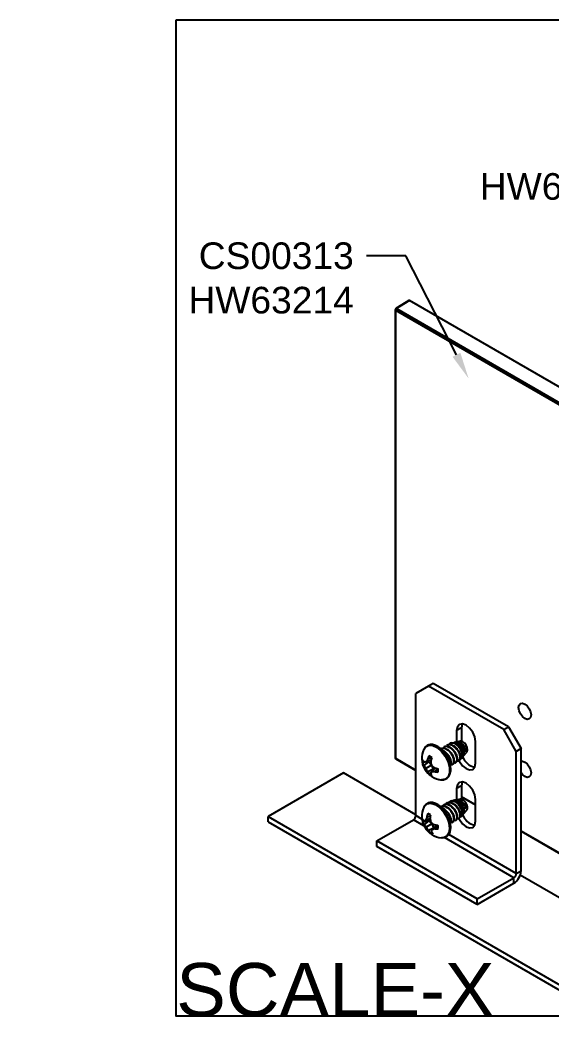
# Model space of a CAD drawing. Extents: x -1.1 to 12.5, y -7 to 0.
# Drawn here: x -1.1 to 2.64, y -7.02 to 0 of the extents above; entities that cross this region are included whole.
import ezdxf
from ezdxf import colors
from ezdxf.entities.mleader import LeaderData, LeaderLine
from ezdxf.math import Vec2, Vec3

# ---------------------------------------------------------------- set-up
doc = ezdxf.new("R2010")
doc.units = 0
doc.header["$LTSCALE"] = 0.5
doc.header["$MEASUREMENT"] = 0
for name, color, linetype in [('Brackets', 181, 'CONTINUOUS'), ('End Cap', 92, 'CONTINUOUS'), ('FAB DWG', 221, 'CONTINUOUS'), ('Hardware', 242, 'CONTINUOUS')]:
    doc.layers.add(name, color=color, linetype=linetype)
doc.layers.add('Text-Unprinted', color=131, linetype='CONTINUOUS', plot=False)
doc.styles.add('LSAD_Standard', font='arial.ttf')

msp = doc.modelspace()

# ---------------------------------------------------------------- linework, layer by layer
at = {"layer": 'Brackets', "transparency": 16777216}
for p, q in [((1.7762, -4.6887), (1.6878, -4.7398)), ((1.81, -4.6692), (1.7762, -4.6887)), ((2.3065, -4.9949), (1.7762, -4.6887)), ((2.3403, -4.9754), (1.81, -4.6692)), ((1.6878, -5.6001), (1.6878, -4.7398)), ((2.0088, -4.982), (1.975, -5.0015)), ((2.0088, -4.982), (2.0088, -5.076)), ((2.3065, -4.9949), (2.3403, -4.9754)), ((2.3403, -4.9754), (2.4287, -5.1285)), ((1.975, -5.0015), (1.975, -5.0817)), ((2.3949, -5.148), (2.3065, -4.9949)), ((2.1076, -5.2312), (2.1076, -5.0781)), ((2.4287, -5.1285), (2.3949, -5.148)), ((2.3949, -6.0083), (2.3949, -5.148)), ((2.4287, -5.9888), (2.4287, -5.1285)), ((1.178, -5.2995), (0.6477, -5.6057)), ((1.6878, -5.5938), (1.178, -5.2995)), ((2.0088, -5.3903), (1.975, -5.4098)), ((2.0088, -5.3903), (2.0088, -5.4846)), ((1.975, -5.4098), (1.975, -5.4892)), ((2.1076, -5.6394), (2.1076, -5.4863)), ((0.6477, -5.6057), (3.0165, -6.9732)), ((0.6477, -5.6447), (0.6477, -5.6057)), ((1.7311, -5.6251), (1.6878, -5.6001)), ((0.6477, -5.6447), (3.0165, -7.0122)), ((1.4122, -5.7784), (1.6711, -5.629)), ((1.7451, -5.6717), (1.6711, -5.629)), ((2.3949, -6.0083), (1.9191, -5.7336)), ((2.1193, -6.1866), (1.4122, -5.7784)), ((1.4122, -5.8175), (1.4122, -5.7784)), ((2.1193, -6.2257), (1.4122, -5.8175)), ((2.3782, -6.0372), (1.8886, -5.7546)), ((2.3949, -6.0083), (2.4287, -5.9888)), ((3.0345, -6.3713), (2.4232, -6.0184)), ((2.1193, -6.1866), (2.3782, -6.0372)), ((2.1193, -6.2257), (2.3782, -6.0762)), ((2.3782, -6.0762), (2.3782, -6.0372)), ((2.1193, -6.2257), (2.1193, -6.1866))]:
    msp.add_line(p, q, dxfattribs=at)
at = {"layer": 'Brackets', "transparency": 16777216, "flags": 128}
for points in [[(2.1076, -5.0781), (2.1026, -5.0458), (2.0882, -5.0127), (2.0667, -4.9837), (2.0413, -4.9632), (2.016, -4.9544), (1.9944, -4.9586), (1.9801, -4.9751), (1.975, -5.0015)], [(2.0145, -4.9543), (2.0139, -4.9556), (2.0088, -4.982)], [(1.9916, -5.2135), (1.9944, -5.22), (2.016, -5.249), (2.0413, -5.2694), (2.0667, -5.2783), (2.0882, -5.2741), (2.1026, -5.2575), (2.1076, -5.2312)], [(2.1076, -5.4863), (2.1026, -5.4541), (2.0882, -5.421), (2.0667, -5.392), (2.0413, -5.3715), (2.016, -5.3627), (1.9944, -5.3669), (1.9801, -5.3834), (1.975, -5.4098)], [(2.0145, -5.3626), (2.0139, -5.3639), (2.0088, -5.3903)], [(1.9915, -5.6213), (1.9944, -5.6282), (2.016, -5.6572), (2.0413, -5.6777), (2.0667, -5.6865), (2.0882, -5.6823), (2.1026, -5.6658), (2.1076, -5.6394)]]:
    msp.add_lwpolyline(points, dxfattribs=at)
at = {"layer": 'Brackets', "transparency": 16777216}
for centre, radius, start, end in [((2.1302, -5.1407), 0.1215, 201.6589, 256.55221), ((1.6515, -5.5984), 0.0363, 302.60548, 357.39452), ((2.1302, -5.549), 0.1215, 201.46327, 256.55221), ((2.319, -5.9838), 0.1098, 302.60548, 357.39452), ((2.3586, -6.0066), 0.0363, 302.60548, 357.39452)]:
    msp.add_arc(centre, radius, start, end, dxfattribs=at)
at = {"layer": 'End Cap', "transparency": 16777216}
for p, q in [((1.6378, -1.975), (1.5469, -2.0312)), ((1.6429, -1.9755), (1.552, -2.0317)), ((1.552, -2.0317), (3.3731, -3.083)), ((3.4672, -3.0286), (1.6429, -1.9755)), ((1.5422, -2.0398), (1.5422, -5.1925)), ((3.3662, -3.0951), (1.5451, -2.0438)), ((1.5451, -2.0438), (1.5451, -5.1966)), ((1.5451, -5.1966), (1.6878, -5.2789)), ((1.5472, -5.2011), (1.6878, -5.2823)), ((2.0088, -5.4643), (2.1076, -5.5213)), ((2.0088, -5.4676), (2.1076, -5.5247)), ((2.4287, -5.7066), (3.3662, -6.2479)), ((2.4287, -5.71), (3.3683, -6.2524))]:
    msp.add_line(p, q, dxfattribs=at)
at = {"layer": 'End Cap', "transparency": 16777216, "flags": 128}
for points in [[(2.4114, -4.84), (2.4148, -4.8224), (2.4244, -4.8114), (2.4387, -4.8086), (2.4556, -4.8145), (2.4725, -4.8282), (2.4869, -4.8475), (2.4965, -4.8696), (2.4998, -4.8911), (2.4965, -4.9086), (2.4869, -4.9197), (2.4725, -4.9225), (2.4556, -4.9166), (2.4387, -4.9029), (2.4244, -4.8836), (2.4148, -4.8615), (2.4114, -4.84)], [(2.4287, -5.2189), (2.4387, -5.2169), (2.4556, -5.2228), (2.4725, -5.2364), (2.4869, -5.2558), (2.4965, -5.2779), (2.4998, -5.2993), (2.4965, -5.3169), (2.4869, -5.3279), (2.4725, -5.3307), (2.4556, -5.3248), (2.4387, -5.3112), (2.4287, -5.2976)]]:
    msp.add_lwpolyline(points, dxfattribs=at)
at = {"layer": 'End Cap', "transparency": 16777216}
for centre, radius, start, end in [((1.5522, -2.0398), 0.01, 121.72906, 180), ((1.5605, -2.0445), 0.0154, 123.22971, 177.34769), ((1.5491, -2.0356), 0.00487, 53.48924, 117.32586), ((1.5469, -2.0394), 0.0048, 184.12934, 247.1908), ((1.5522, -5.1925), 0.01, 180, 240.00269), ((1.5469, -5.1921), 0.0048, 184.12934, 247.1908), ((1.55, -5.1971), 0.00494, 173.76303, 234.92479)]:
    msp.add_arc(centre, radius, start, end, dxfattribs=at)
msp.add_ellipse((1.6429, -1.9836), major_axis=(-0.005, 0.00866), ratio=0.577206, start_param=5.498021, end_param=6.300635, dxfattribs=at)
at = {"layer": 'Hardware', "transparency": 16777216}
for p, q in [((1.8868, -5.1141), (1.8841, -5.1157)), ((1.9089, -5.1013), (1.9062, -5.1029)), ((1.9419, -5.088), (1.936, -5.0893)), ((1.9718, -5.0818), (1.958, -5.0847)), ((2.0011, -5.0756), (1.98, -5.08)), ((1.7443, -5.1327), (1.7453, -5.1306)), ((1.8647, -5.1269), (1.862, -5.1285)), ((2.0085, -5.1961), (2.0149, -5.1889)), ((2.0235, -5.1793), (2.0463, -5.1539)), ((1.7542, -5.2221), (1.7347, -5.2292)), ((1.7771, -5.2221), (1.7441, -5.2463)), ((1.7942, -5.2121), (1.7582, -5.223)), ((1.7972, -5.2455), (1.7582, -5.2681)), ((1.7991, -5.1942), (1.77, -5.205)), ((1.7716, -5.2189), (1.7771, -5.2221)), ((1.7771, -5.2221), (1.7966, -5.2427)), ((1.7993, -5.2475), (1.8074, -5.2747)), ((1.942, -5.2416), (1.9448, -5.24)), ((1.9641, -5.2288), (1.9669, -5.2272)), ((1.8074, -5.2747), (1.77, -5.2911)), ((1.8247, -5.2648), (1.7972, -5.2906)), ((1.8074, -5.2747), (1.8074, -5.281)), ((1.8426, -5.2695), (1.8187, -5.2893)), ((1.8653, -5.5348), (1.8625, -5.5364)), ((1.8874, -5.522), (1.8846, -5.5236)), ((1.9095, -5.5093), (1.9067, -5.5109)), ((1.9427, -5.4961), (1.9367, -5.4974)), ((1.9725, -5.4899), (1.9587, -5.4928)), ((2.0011, -5.4839), (1.9807, -5.4882)), ((1.7893, -5.6026), (1.7642, -5.6126)), ((2.009, -5.6038), (2.0154, -5.5967)), ((2.024, -5.5871), (2.0463, -5.5622)), ((1.7697, -5.6343), (1.737, -5.6487)), ((1.7785, -5.6377), (1.7464, -5.6625)), ((1.7872, -5.6236), (1.7553, -5.6335)), ((1.801, -5.6569), (1.7615, -5.6815)), ((1.7697, -5.6343), (1.7785, -5.6377)), ((1.7785, -5.6377), (1.801, -5.6569)), ((1.8301, -5.6683), (1.8, -5.6966)), ((1.801, -5.6569), (1.8125, -5.6849)), ((1.8439, -5.6708), (1.82, -5.6914)), ((1.8301, -5.6683), (1.8409, -5.6669)), ((1.9426, -5.6495), (1.9454, -5.6479)), ((1.9647, -5.6368), (1.9674, -5.6352)), ((1.9868, -5.624), (1.992, -5.621)), ((1.8076, -5.6895), (1.776, -5.7044)), ((1.7984, -5.7132), (1.789, -5.7222))]:
    msp.add_line(p, q, dxfattribs=at)
at = {"layer": 'Hardware', "transparency": 16777216, "flags": 128}
for points in [[(1.7453, -5.1306), (1.7566, -5.1157), (1.7795, -5.1046), (1.808, -5.1066), (1.839, -5.1216), (1.8692, -5.1478), (1.8952, -5.1825), (1.9144, -5.2219), (1.9245, -5.2618), (1.9245, -5.2977), (1.9144, -5.3259), (1.8952, -5.3432), (1.8692, -5.3478), (1.8685, -5.3478)], [(2.0519, -5.136), (2.0495, -5.1202), (2.0424, -5.104), (2.0319, -5.0897), (2.0194, -5.0797), (2.007, -5.0753), (2.0011, -5.0756)], [(2.0463, -5.1539), (2.0495, -5.149), (2.0519, -5.136)], [(1.7443, -5.5409), (1.7483, -5.5337), (1.7676, -5.5166), (1.7937, -5.5123), (1.824, -5.5211), (1.855, -5.5422), (1.8834, -5.5732), (1.9062, -5.6109), (1.9208, -5.6511), (1.9258, -5.6894), (1.9205, -5.7218), (1.9055, -5.7446), (1.8824, -5.7555), (1.8685, -5.756)], [(2.0515, -5.5381), (2.0471, -5.5218), (2.0385, -5.5061), (2.0269, -5.4933), (2.0143, -5.4854), (2.0024, -5.4837), (2.0011, -5.4839)], [(2.0463, -5.5622), (2.0511, -5.5525), (2.0515, -5.5381)]]:
    msp.add_lwpolyline(points, dxfattribs=at)
at = {"layer": 'Hardware', "transparency": 16777216}
for centre, radius, start, end in [((1.96, -5.1513), 0.0799, 0.74043, 55.37236), ((1.8808, -5.1972), 0.151, 154.70082, 265.29381), ((1.9529, -5.2648), 0.1925, 153.88357, 161.89385), ((1.7532, -5.2496), 0.0746, 51.18061, 68.82476), ((2.0828, -5.281), 0.2967, 162.45036, 167.77995), ((1.8085, -5.2177), 0.0746, 171.17936, 188.82064), ((1.792, -5.1767), 0.0644, 207.29396, 222.06295), ((1.8039, -5.2023), 0.0742, 201.26154, 216.38953), ((1.7719, -5.1276), 0.0964, 253.27567, 261.82184), ((1.8678, -5.1819), 0.1394, 207.4879, 218.13857), ((1.9027, -5.3049), 0.1662, 143.01239, 150.45209), ((2.0156, -5.1969), 0.2238, 185.44628, 192.54191), ((1.9485, -5.0806), 0.2238, 227.45869, 234.55407), ((1.9093, -4.9804), 0.2967, 252.22171, 257.55048), ((1.8876, -5.2161), 0.1395, 201.86187, 212.51197), ((1.838, -5.2613), 0.0743, 203.61136, 218.73724), ((1.8269, -5.2497), 0.0746, 231.18061, 248.82476), ((1.8867, -5.3264), 0.0964, 158.18641, 166.73495), ((1.8542, -5.2844), 0.0645, 197.93916, 212.70565), ((1.7985, -5.1244), 0.1662, 269.55433, 276.99256), ((1.8584, -5.101), 0.1925, 258.10848, 266.11809), ((1.7716, -5.2816), 0.0746, 351.17936, 8.82064), ((1.8808, -5.6055), 0.151, 154.70082, 265.29381), ((1.9607, -5.5598), 0.0794, 5.89134, 60.77421), ((1.8999, -5.6826), 0.1527, 152.67895, 161.22271), ((1.9452, -5.6476), 0.1843, 160.47457, 169.0462), ((1.7605, -5.6429), 0.0579, 58.15079, 79.05363), ((2.0514, -5.6477), 0.2659, 168.27455, 174.32788), ((1.7707, -5.6006), 0.0439, 212.8046, 230.47817), ((1.8266, -5.6248), 0.0927, 179.70669, 194.96379), ((1.7862, -5.6252), 0.0545, 205.52667, 223.16861), ((1.7378, -5.4794), 0.1551, 271.83093, 276.47004), ((1.85, -5.5958), 0.1232, 212.80919, 224.10347), ((1.8971, -5.6113), 0.1527, 207.37987, 217.559), ((1.8506, -5.6162), 0.0828, 189.10629, 192.61759), ((2.0027, -5.5799), 0.2198, 190.86896, 198.19282), ((1.928, -5.4667), 0.2261, 233.58712, 240.4153), ((1.8798, -5.3209), 0.3482, 259.50533, 263.93691), ((1.7535, -5.6911), 0.0927, 359.70669, 14.96379), ((1.8585, -5.6581), 0.0945, 209.32521, 222.71079), ((1.8196, -5.673), 0.0579, 238.15079, 259.05363), ((1.896, -5.7131), 0.0973, 170.23938, 180.05966), ((1.8786, -5.6767), 0.0879, 204.5598, 217.23064), ((1.7571, -5.4919), 0.2092, 281.82518, 287.49473), ((1.8342, -5.4844), 0.2075, 266.07921, 273.30765)]:
    msp.add_arc(centre, radius, start, end, dxfattribs=at)
for points, knots in [([(1.9097, -5.1894), (1.9039, -5.1792), (1.8912, -5.157), (1.8649, -5.1292), (1.835, -5.1082), (1.8053, -5.0984), (1.7778, -5.1003), (1.7567, -5.1117), (1.7493, -5.1255), (1.7463, -5.1312)], [0, 0, 0, 0, 0.133442, 0.2897, 0.446959, 0.605887, 0.746959, 0.897219, 1, 1, 1, 1]), ([(1.8841, -5.1158), (1.8896, -5.1137), (1.9007, -5.1097), (1.9214, -5.1162), (1.9419, -5.1307), (1.9596, -5.1517), (1.9717, -5.1761), (1.977, -5.1996), (1.9745, -5.2184), (1.9657, -5.2303), (1.9565, -5.2305), (1.9522, -5.2307)], [0, 0, 0, 0, 0.1140894, 0.2265329, 0.3389764, 0.4543882, 0.5652111, 0.6796163, 0.7940216, 0.9048445, 1, 1, 1, 1]), ([(1.8868, -5.1142), (1.8924, -5.1121), (1.9034, -5.1081), (1.9242, -5.1146), (1.9446, -5.1291), (1.9623, -5.1502), (1.9744, -5.1744), (1.9798, -5.1982), (1.977, -5.2163), (1.9717, -5.2264), (1.9669, -5.2272), (1.9668, -5.2272)], [0, 0, 0, 0, 0.125903, 0.24999, 0.374077, 0.50144, 0.623738, 0.74999, 0.876242, 0.998541, 1, 1, 1, 1]), ([(1.9062, -5.103), (1.9117, -5.101), (1.9228, -5.097), (1.9435, -5.1034), (1.9639, -5.1179), (1.9817, -5.139), (1.9938, -5.1633), (1.9991, -5.1869), (1.9966, -5.2057), (1.9878, -5.2176), (1.9786, -5.2178), (1.9743, -5.2179)], [0, 0, 0, 0, 0.114089, 0.226533, 0.338976, 0.454388, 0.565211, 0.679616, 0.794022, 0.904845, 1, 1, 1, 1]), ([(1.9089, -5.1014), (1.9145, -5.0994), (1.9255, -5.0954), (1.9463, -5.1018), (1.9667, -5.1163), (1.9844, -5.1374), (1.9965, -5.1617), (2.0019, -5.1854), (1.9991, -5.2035), (1.9938, -5.2137), (1.989, -5.2144), (1.9889, -5.2144)], [0, 0, 0, 0, 0.125903, 0.24999, 0.374077, 0.50144, 0.623738, 0.74999, 0.876242, 0.998541, 1, 1, 1, 1]), ([(1.9984, -5.2013), (1.999, -5.2014), (2.0038, -5.2016), (2.01, -5.1956), (2.0153, -5.1837), (2.0153, -5.167), (2.0101, -5.1478), (2.0003, -5.1282), (1.9864, -5.1106), (1.9702, -5.0971), (1.9532, -5.089), (1.9373, -5.0881), (1.9262, -5.0916), (1.9225, -5.0972), (1.9216, -5.0985)], [0, 0, 0, 0, 0.013765, 0.106757, 0.199636, 0.294102, 0.388818, 0.483449, 0.579428, 0.675867, 0.772246, 0.869739, 0.967899, 1, 1, 1, 1]), ([(1.942, -5.0887), (1.9456, -5.0881), (1.9542, -5.0865), (1.9699, -5.0921), (1.9866, -5.1034), (2.0016, -5.1194), (2.0129, -5.1379), (2.0197, -5.1569), (2.0212, -5.1733), (2.0192, -5.1844), (2.0154, -5.1875), (2.0144, -5.1883)], [0, 0, 0, 0, 0.092761, 0.219048, 0.345275, 0.468342, 0.591548, 0.714701, 0.834913, 0.955038, 1, 1, 1, 1]), ([(2.0233, -5.1791), (2.0236, -5.1788), (2.0267, -5.1768), (2.0292, -5.168), (2.0294, -5.1537), (2.0247, -5.1366), (2.0158, -5.1192), (2.0034, -5.1036), (1.9887, -5.0914), (1.9737, -5.0848), (1.9629, -5.0828), (1.9586, -5.0848), (1.9581, -5.085)], [0, 0, 0, 0, 0.014877, 0.132647, 0.252686, 0.373089, 0.493359, 0.615552, 0.73841, 0.861176, 0.985524, 1, 1, 1, 1]), ([(1.972, -5.0825), (1.9742, -5.0819), (1.9806, -5.0802), (1.9932, -5.0838), (2.0077, -5.0924), (2.0211, -5.1054), (2.0315, -5.1207), (2.0382, -5.1367), (2.0393, -5.1458), (2.0398, -5.1503)], [0, 0, 0, 0, 0.084186, 0.241218, 0.3982, 0.551458, 0.70401, 0.856533, 1, 1, 1, 1]), ([(2.0053, -5.0856), (2.0008, -5.0833), (1.9919, -5.0789), (1.9839, -5.0798), (1.98, -5.0802)], [0, 0, 0, 0, 0.510998, 1, 1, 1, 1]), ([(1.981, -5.0817), (1.9831, -5.081), (1.9895, -5.0789), (1.9985, -5.082), (2.0045, -5.0851), (2.0053, -5.0856)], [0, 0, 0, 0, 0.2978067, 0.9026346, 1, 1, 1, 1]), ([(1.8417, -5.3402), (1.843, -5.3409), (1.8545, -5.3476), (1.875, -5.3494), (1.9012, -5.3438), (1.9207, -5.3266), (1.9321, -5.3008), (1.935, -5.2686), (1.9283, -5.2322), (1.9191, -5.2043), (1.9107, -5.1911), (1.9097, -5.1894)], [0, 0, 0, 0, 0.018689, 0.164198, 0.291188, 0.425503, 0.557667, 0.695063, 0.837106, 0.979533, 1, 1, 1, 1]), ([(1.862, -5.1285), (1.8675, -5.1265), (1.8786, -5.1225), (1.8993, -5.1289), (1.9198, -5.1435), (1.9375, -5.1645), (1.9496, -5.1888), (1.9549, -5.2124), (1.9524, -5.2312), (1.9436, -5.2431), (1.9344, -5.2433), (1.9301, -5.2434)], [0, 0, 0, 0, 0.114089, 0.226533, 0.338976, 0.454388, 0.565211, 0.679616, 0.794022, 0.904845, 1, 1, 1, 1]), ([(1.8648, -5.1269), (1.8703, -5.1249), (1.8813, -5.1209), (1.9021, -5.1273), (1.9225, -5.1419), (1.9402, -5.1629), (1.9523, -5.1872), (1.9577, -5.2109), (1.9549, -5.229), (1.9496, -5.2392), (1.9448, -5.2399), (1.9447, -5.2399)], [0, 0, 0, 0, 0.125903, 0.24999, 0.374077, 0.50144, 0.623738, 0.74999, 0.876242, 0.998541, 1, 1, 1, 1]), ([(1.8697, -5.1385), (1.8731, -5.1392), (1.8831, -5.1415), (1.9005, -5.155), (1.9181, -5.1755), (1.9303, -5.2001), (1.9352, -5.2231), (1.9345, -5.239), (1.9303, -5.2436), (1.9294, -5.2445)], [0, 0, 0, 0, 0.088251, 0.259816, 0.435909, 0.605001, 0.779559, 0.954117, 1, 1, 1, 1]), ([(1.8755, -5.1425), (1.8761, -5.1427), (1.8832, -5.1446), (1.8977, -5.1569), (1.9154, -5.1771), (1.9274, -5.2015), (1.9331, -5.2253), (1.9304, -5.237), (1.9291, -5.2429)], [0, 0, 0, 0, 0.0159335, 0.2113956, 0.4120175, 0.6046624, 0.8035347, 1, 1, 1, 1]), ([(1.7959, -5.2945), (1.7951, -5.2952), (1.7898, -5.2997), (1.7845, -5.3041), (1.7801, -5.3078)], [0, 0, 0, 0, 0.160972, 1, 1, 1, 1]), ([(1.9118, -5.6029), (1.9089, -5.5966), (1.9002, -5.578), (1.8785, -5.551), (1.8499, -5.5255), (1.8192, -5.5098), (1.79, -5.506), (1.765, -5.5145), (1.7487, -5.5293), (1.7443, -5.5431), (1.7428, -5.5479)], [0, 0, 0, 0, 0.073936, 0.219687, 0.366064, 0.51376, 0.662667, 0.792242, 0.928825, 1, 1, 1, 1]), ([(1.8632, -5.5376), (1.8661, -5.5357), (1.8739, -5.5307), (1.8915, -5.5335), (1.9122, -5.5445), (1.9314, -5.5633), (1.9459, -5.5868), (1.9543, -5.6112), (1.9547, -5.632), (1.9499, -5.6454), (1.9438, -5.6477), (1.9419, -5.6484)], [0, 0, 0, 0, 0.075278, 0.199365, 0.323452, 0.450815, 0.573113, 0.699365, 0.825617, 0.947915, 1, 1, 1, 1]), ([(1.8659, -5.536), (1.8689, -5.5341), (1.8767, -5.5291), (1.8942, -5.5319), (1.9149, -5.5429), (1.9342, -5.5617), (1.9487, -5.5852), (1.9571, -5.6096), (1.9575, -5.6304), (1.9527, -5.6438), (1.9465, -5.6461), (1.9447, -5.6468)], [0, 0, 0, 0, 0.075278, 0.199365, 0.323452, 0.450815, 0.573113, 0.699365, 0.825617, 0.947915, 1, 1, 1, 1]), ([(1.8695, -5.5468), (1.8696, -5.5458), (1.8703, -5.5374), (1.8784, -5.5268), (1.8936, -5.5184), (1.9135, -5.5205), (1.9343, -5.5318), (1.9535, -5.5505), (1.968, -5.574), (1.9764, -5.5984), (1.9768, -5.6192), (1.972, -5.6326), (1.9659, -5.6349), (1.964, -5.6356)], [0, 0, 0, 0, 0.0137807, 0.1164842, 0.2234403, 0.3276456, 0.4318509, 0.5388071, 0.6415105, 0.7475339, 0.8535572, 0.9562606, 1, 1, 1, 1]), ([(1.888, -5.5232), (1.891, -5.5213), (1.8988, -5.5164), (1.9163, -5.5191), (1.937, -5.5301), (1.9563, -5.549), (1.9708, -5.5724), (1.9791, -5.5968), (1.9796, -5.6176), (1.9748, -5.631), (1.9686, -5.6333), (1.9668, -5.634)], [0, 0, 0, 0, 0.075278, 0.199365, 0.323452, 0.450815, 0.573113, 0.699365, 0.825617, 0.947915, 1, 1, 1, 1]), ([(1.8918, -5.5329), (1.8918, -5.5323), (1.8925, -5.5243), (1.9006, -5.514), (1.9157, -5.5056), (1.9356, -5.5077), (1.9564, -5.519), (1.9756, -5.5378), (1.9901, -5.5613), (1.9985, -5.5856), (1.9989, -5.6064), (1.9941, -5.6199), (1.988, -5.6222), (1.9861, -5.6228)], [0, 0, 0, 0, 0.008654, 0.111891, 0.219403, 0.32415, 0.428897, 0.536409, 0.639647, 0.746221, 0.852796, 0.956033, 1, 1, 1, 1]), ([(1.9101, -5.5104), (1.9131, -5.5086), (1.9209, -5.5036), (1.9384, -5.5064), (1.9591, -5.5174), (1.9784, -5.5362), (1.9929, -5.5597), (2.0012, -5.584), (2.0017, -5.6049), (1.9969, -5.6183), (1.9907, -5.6206), (1.9889, -5.6213)], [0, 0, 0, 0, 0.075278, 0.199365, 0.323452, 0.450815, 0.573113, 0.699365, 0.825617, 0.947915, 1, 1, 1, 1]), ([(1.9986, -5.6088), (2.001, -5.6084), (2.0072, -5.6074), (2.0134, -5.5985), (2.0163, -5.5841), (2.0138, -5.566), (2.0064, -5.5464), (1.9945, -5.5275), (1.9794, -5.5117), (1.9625, -5.5006), (1.946, -5.4959), (1.9316, -5.4973), (1.9252, -5.5034), (1.9224, -5.5061)], [0, 0, 0, 0, 0.058406, 0.151973, 0.245428, 0.340479, 0.435781, 0.530997, 0.627571, 0.724607, 0.821583, 0.919679, 1, 1, 1, 1]), ([(1.9429, -5.4968), (1.9441, -5.4964), (1.9498, -5.4942), (1.9627, -5.497), (1.9795, -5.5054), (1.9956, -5.5195), (2.0087, -5.537), (2.0176, -5.556), (2.0217, -5.5738), (2.021, -5.5883), (2.0169, -5.5939), (2.015, -5.5964)], [0, 0, 0, 0, 0.033343, 0.160136, 0.286867, 0.410427, 0.534126, 0.657772, 0.778466, 0.899071, 1, 1, 1, 1]), ([(2.009, -5.5917), (2.0098, -5.592), (2.0145, -5.5934), (2.0213, -5.5904), (2.028, -5.5826), (2.0303, -5.5696), (2.0281, -5.5537), (2.0213, -5.5363), (2.0107, -5.5195), (1.9971, -5.5055), (1.9819, -5.4956), (1.9672, -5.4916), (1.9564, -5.492), (1.9522, -5.4955), (1.9514, -5.4963)], [0, 0, 0, 0, 0.0176218, 0.1109964, 0.2044654, 0.2977958, 0.3929241, 0.4883408, 0.5836525, 0.6804885, 0.7778508, 0.8751402, 0.9736836, 1, 1, 1, 1]), ([(1.9726, -5.4901), (1.9728, -5.49), (1.9769, -5.4881), (1.9871, -5.4898), (2.0016, -5.4958), (2.0158, -5.507), (2.0275, -5.5213), (2.0361, -5.5372), (2.0385, -5.5469), (2.0397, -5.5517)], [0, 0, 0, 0, 0.0113536, 0.1808747, 0.3503407, 0.515787, 0.6804705, 0.8451235, 1, 1, 1, 1]), ([(1.9792, -5.49), (1.9802, -5.4894), (1.985, -5.4866), (1.9927, -5.4882), (1.9987, -5.4903), (1.9995, -5.4906)], [0, 0, 0, 0, 0.181051, 0.886445, 1, 1, 1, 1]), ([(1.9995, -5.4906), (1.9949, -5.489), (1.9882, -5.4866), (1.9827, -5.4883), (1.9809, -5.4889)], [0, 0, 0, 0, 0.674984, 1, 1, 1, 1]), ([(1.8688, -5.755), (1.8751, -5.7554), (1.8908, -5.7564), (1.9119, -5.7446), (1.9276, -5.7226), (1.9346, -5.6933), (1.9326, -5.6587), (1.9247, -5.6269), (1.915, -5.6088), (1.9118, -5.6029)], [0, 0, 0, 0, 0.10737, 0.270279, 0.426467, 0.584407, 0.749695, 0.917499, 1, 1, 1, 1]), ([(1.8697, -5.5457), (1.8705, -5.5457), (1.8777, -5.5463), (1.893, -5.5563), (1.912, -5.5743), (1.9266, -5.598), (1.935, -5.6223), (1.9354, -5.6431), (1.9306, -5.6566), (1.9245, -5.6588), (1.9226, -5.6595)], [0, 0, 0, 0, 0.020155, 0.172017, 0.327888, 0.477561, 0.632073, 0.786584, 0.936257, 1, 1, 1, 1]), ([(1.8782, -5.5522), (1.882, -5.5541), (1.8929, -5.5592), (1.9093, -5.5763), (1.9239, -5.5996), (1.9319, -5.6235), (1.9334, -5.6416), (1.93, -5.6481), (1.929, -5.6498)], [0, 0, 0, 0, 0.113503, 0.318827, 0.515987, 0.71952, 0.923053, 1, 1, 1, 1])]:
    msp.add_open_spline(points, degree=3, knots=knots, dxfattribs=at)
at = {"layer": 'Text-Unprinted', "ltscale": 0.5, "transparency": 16777216}
msp.add_lwpolyline([(0, 0), (12.5392, 0), (12.5392, -7.0122), (0, -7.0122)], close=True, dxfattribs=at)

# ---------------------------------------------------------------- texts
at = {"layer": 'Text-Unprinted', "ltscale": 0.5, "transparency": 16777216, "style": 'LSAD_Standard'}
msp.add_attdef('SCALE-X', (0, -7.0122), 'XEffectiveScaleFactor', height=0.375, dxfattribs=at)

# ---------------------------------------------------------------- leaders
at = {"layer": 'FAB DWG', "ltscale": 0.5, "transparency": 16777216}
ml = msp.add_multileader_mtext('Standard', dxfattribs=at)
ml.set_content('\\A1;BK01125\\PHW63214 (X2)', color=256, style='LSAD_Standard')
ml.set_leader_properties()
ml.build(insert=Vec2(0, 0))
ml.multileader.update_dxf_attribs({"text_left_attachment_type": 2, "dogleg_length": 0.36, "arrow_head_size": 0.1875})
ctx = ml.context
ctx.base_point, ctx.char_height, ctx.arrow_head_size, ctx.landing_gap_size, ctx.plane_origin = Vec3(2.0785, -1.0449), 0.1875, 0.1875, 0.09, Vec3(3.3751, 13.121)
ctx.left_attachment, ctx.text_align_type = 2, 2
notes = []
notes.append((ctx, [(1, (1, 1, 0), (4.1357, -0.8866), (-1, 0), 0.1752, [(1, [(4.5492, -1.3531)], 0, [])])]))
ctx.mtext.insert, ctx.mtext.width, ctx.mtext.defined_height, ctx.mtext.alignment, ctx.mtext.flow_direction = Vec3(3.8705, -0.7653), 2.358491, 0.5589, 3, 5
ml = msp.add_multileader_mtext('Standard', dxfattribs=at)
ml.set_content('\\A1;CS00313\\PHW63214', color=256, style='LSAD_Standard')
ml.set_leader_properties()
ml.build(insert=Vec2(0, 0))
ml.multileader.update_dxf_attribs({"text_left_attachment_type": 2, "dogleg_length": 0.36, "arrow_head_size": 0.1875})
ctx = ml.context
ctx.base_point, ctx.char_height, ctx.arrow_head_size, ctx.landing_gap_size, ctx.plane_origin = Vec3(0.0296, -1.8193), 0.1875, 0.1875, 0.09, Vec3(2.4406, 9.8862)
ctx.left_attachment, ctx.text_align_type = 2, 2
notes.append((ctx, [(1, (1, 1, 0), (1.6179, -1.661), (-1, 0), 0.2772, [(0, [(2.0595, -2.5236)], 0, [])])]))
ctx.mtext.insert, ctx.mtext.width, ctx.mtext.defined_height, ctx.mtext.alignment, ctx.mtext.flow_direction = Vec3(1.2507, -1.5656), 2.351815, 0.6491, 3, 5
for ctx, leaders in notes:
    for number, flags, end, landing, length, lines in leaders:
        leader = LeaderData()
        leader.index, (leader.has_last_leader_line, leader.has_dogleg_vector, leader.attachment_direction) = number, flags
        leader.last_leader_point, leader.dogleg_vector, leader.dogleg_length = Vec3(end), Vec3(landing), length
        for number, points, colour, breaks in lines:
            line = LeaderLine()
            line.index, line.vertices, line.color, line.breaks = number, Vec3.list(points), colors.encode_raw_color(colour), breaks
            leader.lines.append(line)
        ctx.leaders.append(leader)

doc.saveas('drawing.dxf')
